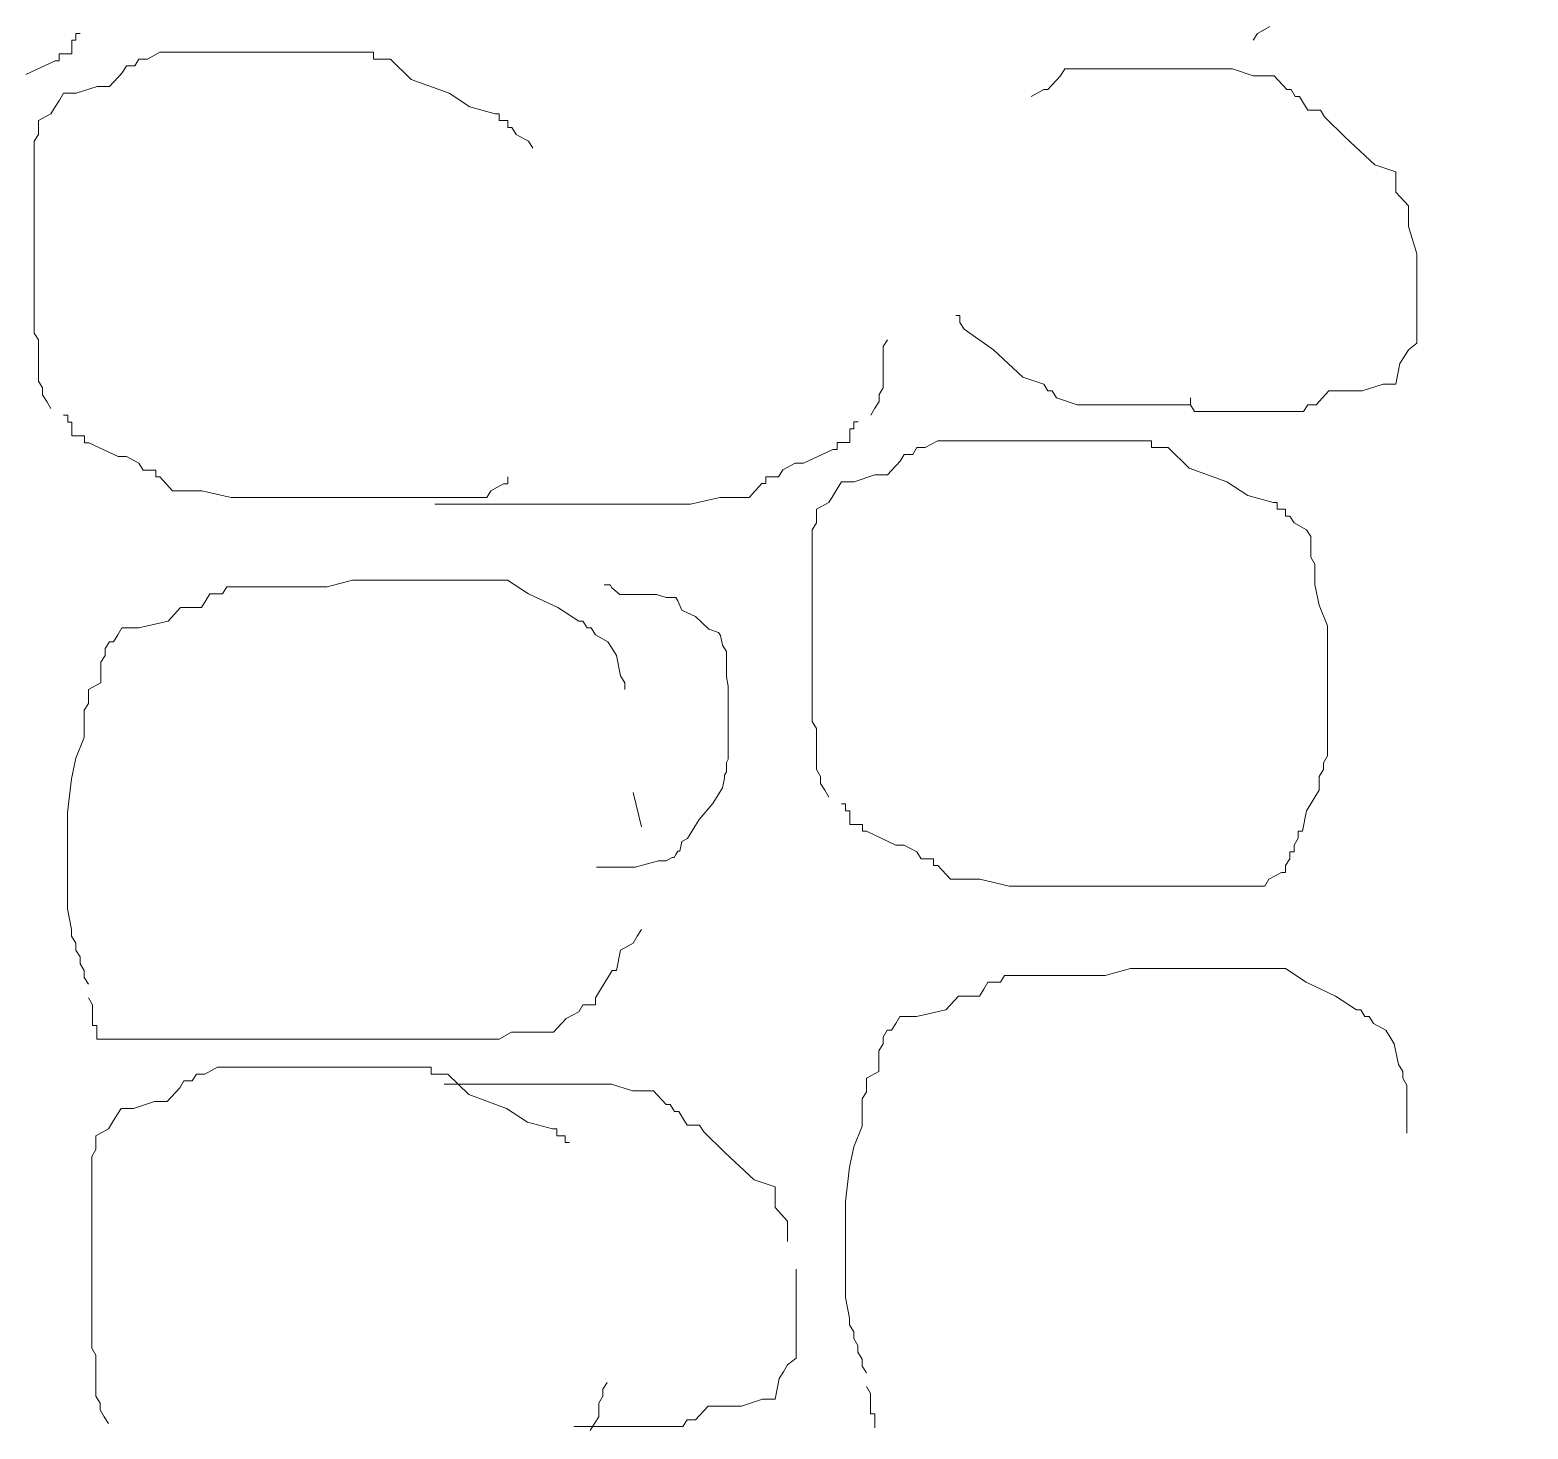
# Model space of a CAD drawing. Header units: centimetres. Extents: x 2280 to 32242, y -4577 to 2534.
# Drawn here: x 26120.5 to 26178.2, y -2725.3 to -2671.3 of the extents above; entities that cross this region are included whole.
import ezdxf

# ---------------------------------------------------------------- set-up
doc = ezdxf.new("R2010")
doc.units = ezdxf.units.CM
doc.layers.add('dim', color=40, linetype='Continuous', lineweight=0)
doc.layers.add('obiekty', color=22, linetype='Continuous', lineweight=5)

msp = doc.modelspace()

# ---------------------------------------------------------------- hatches: boundary and pattern name
at = {"layer": 'dim'}
h = msp.add_hatch(color=7, dxfattribs=at)
h.dxf.hatch_style = 1
edge = h.paths.add_edge_path()
edge.add_line((26464.449, -2758.987), (26526.237, -2820.144))
edge.add_line((26526.237, -2820.144), (26526.237, -2793.963))
edge.add_line((26526.237, -2793.963), (26500.585, -2768.102))
edge.add_spline(control_points=[(26500.585, -2768.102), (26499.378, -2767.74), (26498.6, -2767.687), (26498.202, -2767.906)], knot_values=[35.673287, 35.673287, 35.673287, 35.673287, 41.147763, 41.147763, 41.147763, 41.147763], degree=3, periodic=0)
edge.add_spline(control_points=[(26498.202, -2767.906), (26498.119, -2767.991), (26498.037, -2768.075), (26497.954, -2768.159)], knot_values=[0, 0, 0, 0, 0.301407, 0.301407, 0.301407, 0.301407], degree=3, periodic=0)
edge.add_spline(control_points=[(26497.954, -2768.159), (26498.007, -2768.053), (26498.089, -2767.969), (26498.202, -2767.906)], knot_values=[41.147763, 41.147763, 41.147763, 41.147763, 42.704936, 42.704936, 42.704936, 42.704936], degree=3, periodic=0)
edge.add_spline(control_points=[(26500.585, -2768.102), (26499.378, -2767.74), (26498.6, -2767.687), (26498.202, -2767.906)], knot_values=[35.673287, 35.673287, 35.673287, 35.673287, 41.147763, 41.147763, 41.147763, 41.147763], degree=3, periodic=0)
edge.add_spline(control_points=[(26498.202, -2767.906), (26498.57, -2767.532), (26498.935, -2767.157), (26499.28, -2766.787)], knot_values=[0.301407, 0.301407, 0.301407, 0.301407, 1.642507, 1.642507, 1.642507, 1.642507], degree=3, periodic=0)
edge.add_line((26499.28, -2766.787), (26478.191, -2745.525))
edge.add_spline(control_points=[(26478.191, -2745.525), (26477.196, -2745.262), (26476.538, -2745.24), (26476.182, -2745.436)], knot_values=[36.26063, 36.26063, 36.26063, 36.26063, 41.147763, 41.147763, 41.147763, 41.147763], degree=3, periodic=0)
edge.add_spline(control_points=[(26476.182, -2745.436), (26476.1, -2745.52), (26476.017, -2745.604), (26475.934, -2745.689)], knot_values=[0, 0, 0, 0, 0.301407, 0.301407, 0.301407, 0.301407], degree=3, periodic=0)
edge.add_spline(control_points=[(26475.934, -2745.689), (26475.987, -2745.583), (26476.069, -2745.498), (26476.182, -2745.436)], knot_values=[41.147763, 41.147763, 41.147763, 41.147763, 42.704936, 42.704936, 42.704936, 42.704936], degree=3, periodic=0)
edge.add_spline(control_points=[(26478.191, -2745.525), (26477.196, -2745.262), (26476.538, -2745.24), (26476.182, -2745.436)], knot_values=[36.26063, 36.26063, 36.26063, 36.26063, 41.147763, 41.147763, 41.147763, 41.147763], degree=3, periodic=0)
edge.add_spline(control_points=[(26476.182, -2745.436), (26476.504, -2745.108), (26476.823, -2744.781), (26477.13, -2744.455)], knot_values=[0.301407, 0.301407, 0.301407, 0.301407, 1.474772, 1.474772, 1.474772, 1.474772], degree=3, periodic=0)
edge.add_line((26477.13, -2744.455), (26434.971, -2701.952))
edge.add_spline(control_points=[(26434.971, -2701.952), (26433.764, -2701.591), (26432.986, -2701.538), (26432.588, -2701.757)], knot_values=[35.673287, 35.673287, 35.673287, 35.673287, 41.147763, 41.147763, 41.147763, 41.147763], degree=3, periodic=0)
edge.add_spline(control_points=[(26432.588, -2701.757), (26432.506, -2701.841), (26432.423, -2701.926), (26432.34, -2702.01)], knot_values=[0, 0, 0, 0, 0.301407, 0.301407, 0.301407, 0.301407], degree=3, periodic=0)
edge.add_spline(control_points=[(26432.34, -2702.01), (26432.393, -2701.904), (26432.475, -2701.82), (26432.588, -2701.757)], knot_values=[41.147763, 41.147763, 41.147763, 41.147763, 42.704936, 42.704936, 42.704936, 42.704936], degree=3, periodic=0)
edge.add_spline(control_points=[(26434.971, -2701.952), (26433.764, -2701.591), (26432.986, -2701.538), (26432.588, -2701.757)], knot_values=[35.673287, 35.673287, 35.673287, 35.673287, 41.147763, 41.147763, 41.147763, 41.147763], degree=3, periodic=0)
edge.add_spline(control_points=[(26432.588, -2701.757), (26432.956, -2701.382), (26433.321, -2701.008), (26433.667, -2700.637)], knot_values=[0.301407, 0.301407, 0.301407, 0.301407, 1.642507, 1.642507, 1.642507, 1.642507], degree=3, periodic=0)
edge.add_line((26433.667, -2700.637), (26412.577, -2679.376))
edge.add_spline(control_points=[(26412.577, -2679.376), (26411.582, -2679.112), (26410.924, -2679.091), (26410.568, -2679.287)], knot_values=[36.26063, 36.26063, 36.26063, 36.26063, 41.147763, 41.147763, 41.147763, 41.147763], degree=3, periodic=0)
edge.add_spline(control_points=[(26410.568, -2679.287), (26410.486, -2679.371), (26410.403, -2679.455), (26410.32, -2679.539)], knot_values=[0, 0, 0, 0, 0.301407, 0.301407, 0.301407, 0.301407], degree=3, periodic=0)
edge.add_spline(control_points=[(26410.32, -2679.539), (26410.373, -2679.434), (26410.455, -2679.349), (26410.568, -2679.287)], knot_values=[41.147763, 41.147763, 41.147763, 41.147763, 42.704936, 42.704936, 42.704936, 42.704936], degree=3, periodic=0)
edge.add_spline(control_points=[(26412.577, -2679.376), (26411.582, -2679.112), (26410.924, -2679.091), (26410.568, -2679.287)], knot_values=[36.26063, 36.26063, 36.26063, 36.26063, 41.147763, 41.147763, 41.147763, 41.147763], degree=3, periodic=0)
edge.add_spline(control_points=[(26410.568, -2679.287), (26410.89, -2678.959), (26411.21, -2678.631), (26411.516, -2678.306)], knot_values=[0.301407, 0.301407, 0.301407, 0.301407, 1.474772, 1.474772, 1.474772, 1.474772], degree=3, periodic=0)
edge.add_line((26411.516, -2678.306), (26390.202, -2656.819))
edge.add_spline(control_points=[(26390.202, -2656.819), (26389.403, -2656.64), (26388.86, -2656.645), (26388.549, -2656.816)], knot_values=[36.867268, 36.867268, 36.867268, 36.867268, 41.147763, 41.147763, 41.147763, 41.147763], degree=3, periodic=0)
edge.add_spline(control_points=[(26388.549, -2656.816), (26388.466, -2656.9), (26388.383, -2656.985), (26388.3, -2657.069)], knot_values=[0, 0, 0, 0, 0.301407, 0.301407, 0.301407, 0.301407], degree=3, periodic=0)
edge.add_spline(control_points=[(26388.3, -2657.069), (26388.353, -2656.963), (26388.435, -2656.879), (26388.549, -2656.816)], knot_values=[41.147763, 41.147763, 41.147763, 41.147763, 42.704936, 42.704936, 42.704936, 42.704936], degree=3, periodic=0)
edge.add_spline(control_points=[(26388.549, -2656.816), (26388.86, -2656.645), (26389.403, -2656.64), (26390.202, -2656.819)], knot_values=[36.867268, 36.867268, 36.867268, 36.867268, 41.147763, 41.147763, 41.147763, 41.147763], degree=3, periodic=0)
edge.add_spline(control_points=[(26388.549, -2656.816), (26388.825, -2656.535), (26389.099, -2656.254), (26389.365, -2655.974)], knot_values=[0.301407, 0.301407, 0.301407, 0.301407, 1.308174, 1.308174, 1.308174, 1.308174], degree=3, periodic=0)
edge.add_line((26389.365, -2655.974), (26367.847, -2634.281))
edge.add_spline(control_points=[(26367.847, -2634.281), (26367.229, -2634.174), (26366.794, -2634.199), (26366.529, -2634.346)], knot_values=[37.494954, 37.494954, 37.494954, 37.494954, 41.147763, 41.147763, 41.147763, 41.147763], degree=3, periodic=0)
edge.add_spline(control_points=[(26366.529, -2634.346), (26366.446, -2634.43), (26366.363, -2634.514), (26366.28, -2634.598)], knot_values=[0, 0, 0, 0, 0.301407, 0.301407, 0.301407, 0.301407], degree=3, periodic=0)
edge.add_spline(control_points=[(26366.28, -2634.598), (26366.333, -2634.493), (26366.416, -2634.408), (26366.529, -2634.346)], knot_values=[41.147763, 41.147763, 41.147763, 41.147763, 42.704936, 42.704936, 42.704936, 42.704936], degree=3, periodic=0)
edge.add_line((26367.067, -2633.494), (26345.514, -2611.766))
edge.add_spline(control_points=[(26345.514, -2611.766), (26345.06, -2611.717), (26344.727, -2611.755), (26344.509, -2611.875)], knot_values=[38.145716, 38.145716, 38.145716, 38.145716, 41.147763, 41.147763, 41.147763, 41.147763], degree=3, periodic=0)
edge.add_spline(control_points=[(26344.509, -2611.875), (26344.426, -2611.959), (26344.343, -2612.044), (26344.26, -2612.128)], knot_values=[0, 0, 0, 0, 0.301407, 0.301407, 0.301407, 0.301407], degree=3, periodic=0)
edge.add_spline(control_points=[(26344.26, -2612.128), (26344.313, -2612.022), (26344.396, -2611.938), (26344.509, -2611.875)], knot_values=[41.147763, 41.147763, 41.147763, 41.147763, 42.704936, 42.704936, 42.704936, 42.704936], degree=3, periodic=0)
edge.add_line((26344.934, -2611.181), (26323.206, -2589.275))
edge.add_spline(control_points=[(26323.206, -2589.275), (26322.896, -2589.268), (26322.658, -2589.311), (26322.489, -2589.405)], knot_values=[38.821921, 38.821921, 38.821921, 38.821921, 41.147763, 41.147763, 41.147763, 41.147763], degree=3, periodic=0)
edge.add_spline(control_points=[(26322.489, -2589.405), (26322.406, -2589.489), (26322.323, -2589.573), (26322.241, -2589.657)], knot_values=[0, 0, 0, 0, 0.301407, 0.301407, 0.301407, 0.301407], degree=3, periodic=0)
edge.add_spline(control_points=[(26322.241, -2589.657), (26322.293, -2589.552), (26322.376, -2589.467), (26322.489, -2589.405)], knot_values=[41.147763, 41.147763, 41.147763, 41.147763, 42.704936, 42.704936, 42.704936, 42.704936], degree=3, periodic=0)
edge.add_line((26322.802, -2588.869), (26300.924, -2566.812))
edge.add_spline(control_points=[(26300.924, -2566.812), (26300.738, -2566.828), (26300.587, -2566.869), (26300.469, -2566.934)], knot_values=[39.526363, 39.526363, 39.526363, 39.526363, 41.147763, 41.147763, 41.147763, 41.147763], degree=3, periodic=0)
edge.add_spline(control_points=[(26300.469, -2566.934), (26300.386, -2567.018), (26300.304, -2567.103), (26300.221, -2567.187)], knot_values=[0, 0, 0, 0, 0.301407, 0.301407, 0.301407, 0.301407], degree=3, periodic=0)
edge.add_spline(control_points=[(26300.221, -2567.187), (26300.274, -2567.081), (26300.356, -2566.997), (26300.469, -2566.934)], knot_values=[41.147763, 41.147763, 41.147763, 41.147763, 42.704936, 42.704936, 42.704936, 42.704936], degree=3, periodic=0)
edge.add_line((26300.67, -2566.556), (26278.672, -2544.379))
edge.add_spline(control_points=[(26278.672, -2544.379), (26278.588, -2544.4), (26278.514, -2544.428), (26278.449, -2544.464)], knot_values=[40.262371, 40.262371, 40.262371, 40.262371, 41.147763, 41.147763, 41.147763, 41.147763], degree=3, periodic=0)
edge.add_spline(control_points=[(26278.449, -2544.464), (26278.367, -2544.548), (26278.284, -2544.632), (26278.201, -2544.716)], knot_values=[0, 0, 0, 0, 0.301407, 0.301407, 0.301407, 0.301407], degree=3, periodic=0)
edge.add_spline(control_points=[(26278.201, -2544.716), (26278.254, -2544.611), (26278.336, -2544.526), (26278.449, -2544.464)], knot_values=[41.147763, 41.147763, 41.147763, 41.147763, 42.704936, 42.704936, 42.704936, 42.704936], degree=3, periodic=0)
edge.add_line((26278.538, -2544.243), (26256.455, -2521.98))
edge.add_spline(control_points=[(26256.455, -2521.98), (26256.446, -2521.984), (26256.438, -2521.989), (26256.429, -2521.993)], knot_values=[41.033971, 41.033971, 41.033971, 41.033971, 41.147763, 41.147763, 41.147763, 41.147763], degree=3, periodic=0)
edge.add_spline(control_points=[(26256.429, -2521.993), (26256.347, -2522.077), (26256.264, -2522.162), (26256.181, -2522.246)], knot_values=[0, 0, 0, 0, 0.301407, 0.301407, 0.301407, 0.301407], degree=3, periodic=0)
edge.add_spline(control_points=[(26256.181, -2522.246), (26256.234, -2522.14), (26256.316, -2522.056), (26256.429, -2521.993)], knot_values=[41.147763, 41.147763, 41.147763, 41.147763, 42.704936, 42.704936, 42.704936, 42.704936], degree=3, periodic=0)
edge.add_line((26256.406, -2521.93), (26234.295, -2499.639))
edge.add_spline(control_points=[(26234.295, -2499.639), (26234.25, -2499.685), (26234.206, -2499.73), (26234.161, -2499.775)], knot_values=[0, 0, 0, 0, 0.162292, 0.162292, 0.162292, 0.162292], degree=3, periodic=0)
edge.add_spline(control_points=[(26234.161, -2499.775), (26234.19, -2499.717), (26234.228, -2499.665), (26234.276, -2499.62)], knot_values=[41.846102, 41.846102, 41.846102, 41.846102, 42.704936, 42.704936, 42.704936, 42.704936], degree=3, periodic=0)
edge.add_line((26234.264, -2499.608), (26207.186, -2472.309))
edge.add_line((26207.186, -2472.309), (26050.95, -2564.916))
edge.add_spline(control_points=[(26050.95, -2564.916), (26050.963, -2564.94), (26050.976, -2564.964), (26050.99, -2564.989)], knot_values=[0.301407, 0.301407, 0.301407, 0.301407, 0.372282, 0.372282, 0.372282, 0.372282], degree=3, periodic=0)
edge.add_spline(control_points=[(26050.99, -2564.989), (26051.082, -2565.079), (26051.138, -2565.183), (26051.16, -2565.299)], knot_values=[41.147763, 41.147763, 41.147763, 41.147763, 42.704936, 42.704936, 42.704936, 42.704936], degree=3, periodic=0)
edge.add_spline(control_points=[(26077.736, -2549.039), (26077.042, -2548.828), (26075.29, -2548.795), (26069.345, -2549.616), (26063.555, -2556.386), (26046.027, -2555.581), (26049.899, -2562.998), (26050.95, -2564.916)], knot_values=[0.372282, 0.372282, 0.372282, 0.372282, 6.173436, 8.769154, 17.150754, 33.547828, 39.13485, 39.13485, 39.13485, 39.13485], degree=3, periodic=0)
edge.add_spline(control_points=[(26050.99, -2564.989), (26050.969, -2564.969), (26050.948, -2564.949), (26050.924, -2564.931)], knot_values=[40.806551, 40.806551, 40.806551, 40.806551, 41.147763, 41.147763, 41.147763, 41.147763], degree=3, periodic=0)
edge.add_line((26050.924, -2564.931), (26023.876, -2580.963))
edge.add_line((26023.876, -2580.963), (26019.679, -2580.963))
edge.add_line((26019.679, -2580.963), (25652.254, -2580.963))
edge.add_line((25652.254, -2580.963), (25652.254, -2594.287))
edge.add_line((25652.254, -2594.287), (25660.813, -2594.287))
edge.add_line((25660.813, -2594.287), (25659.894, -2658.375))
edge.add_line((25659.894, -2658.375), (25673.922, -2658.249))
edge.add_line((25673.922, -2658.249), (25674.962, -2594.287))
edge.add_line((25674.962, -2594.287), (25964.152, -2594.287))
edge.add_line((25964.152, -2594.287), (25964.152, -2672.966))
edge.add_line((25964.152, -2672.966), (25982.545, -2672.966))
edge.add_line((25982.545, -2672.966), (25982.545, -2594.287))
edge.add_line((25982.545, -2594.287), (26298.05, -2594.287))
edge.add_line((26298.05, -2594.287), (26434.533, -2729.376))
edge.add_line((26434.533, -2729.376), (26434.463, -2793.963))
edge.add_line((26434.463, -2793.963), (26110.013, -2793.963))
edge.add_line((26110.013, -2793.963), (26109.044, -2794.492))
edge.add_line((26109.044, -2794.492), (26108.559, -2795.02))
edge.add_line((26108.559, -2795.02), (26106.943, -2795.02))
edge.add_line((26106.943, -2795.02), (26106.459, -2795.285))
edge.add_line((26106.459, -2795.285), (26090.788, -2795.285))
edge.add_line((26090.788, -2795.285), (26090.788, -2793.963))
edge.add_line((26090.788, -2793.963), (26087.153, -2793.963))
edge.add_line((26087.153, -2793.963), (26087.107, -2794.187))
edge.add_line((26087.107, -2794.187), (26086.623, -2794.187))
edge.add_line((26086.623, -2794.187), (26085.815, -2794.451))
edge.add_line((26085.815, -2794.451), (26084.523, -2794.451))
edge.add_line((26084.523, -2794.451), (26083.796, -2795.244))
edge.add_line((26083.796, -2795.244), (26079.353, -2795.244))
edge.add_line((26079.353, -2795.244), (25988.468, -2794.958))
edge.add_line((25988.468, -2794.958), (25988.582, -2795.02))
edge.add_line((25988.582, -2795.02), (25986.966, -2795.02))
edge.add_line((25986.966, -2795.02), (25671.717, -2793.963))
edge.add_line((25671.717, -2793.963), (25673.408, -2689.896))
edge.add_line((25673.408, -2689.896), (25659.442, -2689.896))
edge.add_line((25659.442, -2689.896), (25657.95, -2793.963))
edge.add_line((25657.95, -2793.963), (25618.694, -2821.127))
edge.add_line((25618.694, -2821.127), (25631.221, -2826.273))
edge.add_line((25631.221, -2826.273), (25679.875, -2813.518))
edge.add_line((25679.875, -2813.518), (25767.679, -2813.518))
edge.add_line((25767.679, -2813.518), (25767.679, -2838.592))
edge.add_line((25767.679, -2838.592), (25787.695, -2838.592))
edge.add_line((25787.695, -2838.592), (25787.695, -2813.518))
edge.add_line((25787.695, -2813.518), (25964.152, -2813.518))
edge.add_line((25964.152, -2813.518), (25964.152, -3023.963))
edge.add_line((25964.152, -3023.963), (25817.679, -3023.963))
edge.add_line((25817.679, -3023.963), (25647.245, -3023.963))
edge.add_line((25647.245, -3023.963), (25656.188, -3039.51))
edge.add_line((25656.188, -3039.51), (25623.849, -3063.258))
edge.add_line((25623.849, -3063.258), (25647.608, -3063.258))
edge.add_line((25647.608, -3063.258), (25771.419, -3052.333))
edge.add_line((25771.419, -3052.333), (25818.252, -3052.19))
edge.add_line((25818.252, -3052.19), (25844.501, -3067.931))
edge.add_line((25844.501, -3067.931), (25926.829, -3073.724))
edge.add_line((25926.829, -3073.724), (26030.55, -3059.79))
edge.add_line((26030.55, -3059.79), (26124.773, -3059.79))
edge.add_line((26124.773, -3059.79), (26174.502, -3048.018))
edge.add_line((26174.502, -3048.018), (26281.158, -3069.6))
edge.add_line((26281.158, -3069.6), (26392.12, -3080.193))
edge.add_line((26392.12, -3080.193), (26463.991, -3024.32))
edge.add_spline(control_points=[(26463.991, -3024.319), (26464.144, -3024.15), (26464.296, -3023.98), (26464.449, -3023.811)], knot_values=[0.41129, 0.41129, 0.41129, 0.41129, 1.095678, 1.095678, 1.095678, 1.095678], degree=3, periodic=0)
edge.add_line((26464.449, -3023.811), (26464.449, -2758.987))
edge = h.paths.add_edge_path(flags=16)
edge.add_line((26434.214, -3023.963), (26104.525, -3023.963))
edge.add_ellipse((26102.721, -3017.372), major_axis=(-0.725, 7.876), ratio=0.286851, start_angle=184.02472, end_angle=211.71696, ccw=False)
edge.add_ellipse((26102.721, -3017.372), major_axis=(-0.725, 7.876), ratio=0.286851, start_angle=145.25998, end_angle=184.02472)
edge.add_ellipse((26103.138, -3024.39), major_axis=(1.182, 0.109), ratio=0.76963, start_angle=239.48148, end_angle=289.01185, ccw=False)
edge.add_spline(control_points=[(26101.668, -3023.963), (26101.733, -3024.093), (26101.8, -3024.216), (26101.929, -3024.435), (26101.992, -3024.533), (26102.119, -3024.715), (26102.184, -3024.8), (26102.272, -3024.905), (26102.294, -3024.931), (26102.316, -3024.956)], knot_values=[2.511922, 2.511922, 2.511922, 2.511922, 2.59654, 2.59654, 2.67338, 2.67338, 2.75022, 2.75022, 2.776096, 2.776096, 2.776096, 2.776096], degree=3, periodic=0)
edge.add_ellipse((26096.606, -3047.974), major_axis=(30.002, 2.76), ratio=0.76963, start_angle=75.00568, end_angle=78.29371)
edge.add_ellipse((26100.347, -3024.698), major_axis=(0.305, 0.028), ratio=0.76963, start_angle=224.43926, end_angle=326.59054, ccw=False)
edge.add_ellipse((26101.916, -3022.482), major_axis=(3.494, 0.321), ratio=0.76963, start_angle=218.80511, end_angle=229.56298)
edge.add_ellipse((26098.529, -3028.511), major_axis=(4.984, 0.458), ratio=0.76963, start_angle=70.77036, end_angle=86.68711)
edge.add_ellipse((26101.612, -2996.533), major_axis=(36.307, 3.34), ratio=0.76963, start_angle=255.08725, end_angle=260.99071, ccw=False)
edge.add_ellipse((26093.122, -3033.832), major_axis=(12.22, 1.124), ratio=0.76963, start_angle=78.30504, end_angle=82.81064)
edge.add_ellipse((26093.47, -3024.152), major_axis=(0.43, 0.04), ratio=0.76963, start_angle=224.289, end_angle=314.5377, ccw=False)
edge.add_ellipse((26102.716, -3019.512), major_axis=(11.175, 1.028), ratio=0.76963, start_angle=204.10628, end_angle=206.91218, ccw=False)
edge.add_ellipse((26092.513, -3019.772), major_axis=(5.935, 0.546), ratio=0.76963, start_angle=260.60951, end_angle=271.70466, ccw=False)
edge.add_ellipse((26093.35, -3008.332), major_axis=(20.692, 1.903), ratio=0.76963, start_angle=251.89284, end_angle=262.10512, ccw=False)
edge.add_ellipse((26086.848, -3032.513), major_axis=(10.946, 1.007), ratio=0.76963, start_angle=78.2841, end_angle=85.44058)
edge.add_line((26086.945, -3024.036), (26086.364, -3024.089))
edge.add_ellipse((26108.09, -3017.137), major_axis=(23.07, 2.122), ratio=0.76963, start_angle=179.17263, end_angle=195.62568)
edge.add_line((26086.313, -3023.963), (26044.001, -3023.963))
edge.add_line((26044.001, -3023.963), (26044.001, -3024.014))
edge.add_line((26044.001, -3024.014), (26038.534, -3024.009))
edge.add_line((26038.534, -3024.009), (25982.545, -3023.963))
edge.add_line((25982.545, -3023.963), (25982.545, -2933.963))
edge.add_line((25982.545, -2933.963), (25982.545, -2813.518))
edge.add_line((25982.545, -2813.518), (26434.442, -2813.518))
edge.add_line((26434.442, -2813.518), (26434.214, -3023.963))
h.paths.add_polyline_path([(26431.179, -3017.562), (26369.882, -3017.574), (26370.58, -2853.479), (26368.125, -2853.498), (26366.181, -3017.575), (26305.203, -3017.586), (26305.347, -2983.517), (26301.921, -2983.513), (26301.518, -3017.587), (26259.005, -3017.595), (26259.7, -2854.364), (26257.27, -2854.383), (26255.336, -3017.596), (26198.642, -3017.606), (26199.933, -2854.841), (26431.179, -2852.995)], flags=0)
h.paths.add_polyline_path([(26404.312, -2949.447), (26402.361, -2951.053), (26400.352, -2951.11), (26397.598, -2950.651), (26396.574, -2949.387), (26396.966, -2949.275), (26398.516, -2950.307), (26399.95, -2950.651), (26401.213, -2950.651), (26402.475, -2950.25), (26403.68, -2949.447)], flags=0)
edge = h.paths.add_edge_path(flags=17)
edge.add_spline(control_points=[(26077.736, -2549.039), (26077.042, -2548.828), (26075.29, -2548.795), (26069.345, -2549.616), (26063.555, -2556.386), (26046.027, -2555.581), (26049.899, -2562.998), (26050.95, -2564.916)], knot_values=[0.372282, 0.372282, 0.372282, 0.372282, 6.173436, 8.769154, 17.150754, 33.547828, 39.13485, 39.13485, 39.13485, 39.13485], degree=3, periodic=0)
edge.add_line((26050.95, -2564.916), (26077.736, -2549.039))
h.paths.add_polyline_path([(26194.119, -2508.711), (26112.304, -2557.205), (26112.304, -2580.963), (26194.119, -2580.963)], flags=16)
h.paths.add_polyline_path([(26112.304, -2557.205), (26072.221, -2580.963), (26112.304, -2580.963)], flags=16)
h.paths.add_polyline_path([(26205.047, -2502.233), (26194.119, -2508.711), (26194.119, -2580.963), (26284.589, -2580.963)], flags=16)

# ---------------------------------------------------------------- linework, layer by layer
at = {"layer": 'obiekty'}
for p, q in [((26168.267, -2671.193), (26167.782, -2671.457)), ((26122.071, -2672.252), (26122.071, -2671.724)), ((26122.071, -2671.724), (26122.233, -2671.724)), ((26122.233, -2671.724), (26122.233, -2671.459)), ((26122.233, -2671.459), (26122.394, -2671.459)), ((26167.782, -2671.457), (26167.621, -2671.722)), ((26120.294, -2673.045), (26121.425, -2672.517)), ((26121.425, -2672.517), (26121.587, -2672.517)), ((26121.587, -2672.517), (26121.587, -2672.252)), ((26121.587, -2672.252), (26122.071, -2672.252)), ((26124.499, -2672.711), (26124.661, -2672.447)), ((26124.661, -2672.447), (26124.984, -2672.447)), ((26124.984, -2672.447), (26125.469, -2672.182)), ((26125.469, -2672.182), (26133.708, -2672.182)), ((26133.708, -2672.182), (26133.708, -2672.447)), ((26133.708, -2672.447), (26134.354, -2672.447)), ((26134.354, -2672.447), (26135.162, -2673.24)), ((26123.53, -2673.504), (26124.014, -2672.975)), ((26124.014, -2672.975), (26124.176, -2672.711)), ((26124.176, -2672.711), (26124.499, -2672.711)), ((26159.709, -2673.623), (26160.193, -2673.094)), ((26160.193, -2673.094), (26160.355, -2672.83)), ((26160.355, -2672.83), (26166.817, -2672.83)), ((26166.817, -2672.83), (26167.625, -2673.094)), ((26167.625, -2673.094), (26168.433, -2673.094)), ((26168.433, -2673.094), (26168.917, -2673.623)), ((26122.237, -2673.768), (26123.045, -2673.504)), ((26123.045, -2673.504), (26123.53, -2673.504)), ((26135.162, -2673.24), (26136.616, -2673.768)), ((26159.063, -2673.887), (26159.547, -2673.623)), ((26159.547, -2673.623), (26159.709, -2673.623)), ((26168.917, -2673.623), (26169.079, -2673.623)), ((26169.079, -2673.623), (26169.241, -2673.887)), ((26121.43, -2674.297), (26121.591, -2674.033)), ((26121.591, -2674.033), (26121.753, -2673.768)), ((26121.753, -2673.768), (26122.237, -2673.768)), ((26136.616, -2673.768), (26137.424, -2674.297)), ((26169.241, -2673.887), (26169.402, -2673.887)), ((26169.402, -2673.887), (26169.564, -2674.151)), ((26169.564, -2674.151), (26169.725, -2674.416)), ((26120.783, -2674.825), (26121.268, -2674.561)), ((26120.783, -2675.354), (26120.783, -2674.825)), ((26121.268, -2674.561), (26121.43, -2674.297)), ((26137.424, -2674.297), (26138.393, -2674.561)), ((26138.393, -2674.561), (26138.555, -2674.561)), ((26138.555, -2674.561), (26138.555, -2674.825)), ((26138.555, -2674.825), (26138.878, -2674.825)), ((26138.878, -2674.825), (26138.878, -2675.09)), ((26169.725, -2674.416), (26170.21, -2674.416)), ((26170.21, -2674.416), (26170.371, -2674.68)), ((26170.371, -2674.68), (26171.179, -2675.473)), ((26120.622, -2675.618), (26120.783, -2675.354)), ((26138.878, -2675.09), (26139.039, -2675.09)), ((26139.039, -2675.09), (26139.201, -2675.354)), ((26139.201, -2675.354), (26139.685, -2675.618)), ((26120.622, -2683.019), (26120.622, -2675.618)), ((26139.685, -2675.618), (26139.847, -2675.883)), ((26171.179, -2675.473), (26172.31, -2676.53)), ((26172.31, -2676.53), (26173.118, -2676.794)), ((26173.118, -2676.794), (26173.118, -2677.587)), ((26173.118, -2677.587), (26173.603, -2678.116)), ((26173.603, -2678.116), (26173.603, -2678.909)), ((26173.603, -2678.909), (26173.926, -2679.966)), ((26173.926, -2679.966), (26173.926, -2683.402)), ((26156.316, -2682.345), (26156.155, -2682.345)), ((26156.316, -2682.609), (26156.316, -2682.345)), ((26156.478, -2682.874), (26156.316, -2682.609)), ((26157.609, -2683.666), (26156.478, -2682.874)), ((26120.783, -2683.283), (26120.622, -2683.019)), ((26120.783, -2684.869), (26120.783, -2683.283)), ((26153.358, -2683.541), (26153.519, -2683.277)), ((26173.926, -2683.402), (26173.603, -2683.666)), ((26153.358, -2685.127), (26153.358, -2683.541)), ((26158.739, -2684.724), (26157.609, -2683.666)), ((26173.441, -2683.931), (26173.279, -2684.195)), ((26173.603, -2683.666), (26173.441, -2683.931)), ((26173.279, -2684.195), (26173.118, -2684.988)), ((26120.945, -2685.134), (26120.783, -2684.869)), ((26120.945, -2685.398), (26120.945, -2685.134)), ((26153.196, -2685.391), (26153.358, -2685.127)), ((26159.547, -2684.988), (26158.739, -2684.724)), ((26159.709, -2685.252), (26159.547, -2684.988)), ((26159.87, -2685.252), (26159.709, -2685.252)), ((26160.032, -2685.517), (26159.87, -2685.252)), ((26170.533, -2685.252), (26170.048, -2685.781)), ((26171.825, -2685.252), (26170.533, -2685.252)), ((26172.633, -2684.988), (26171.825, -2685.252)), ((26173.118, -2684.988), (26172.633, -2684.988)), ((26121.106, -2685.662), (26120.945, -2685.398)), ((26121.268, -2685.926), (26121.106, -2685.662)), ((26153.035, -2685.92), (26153.196, -2685.656)), ((26153.196, -2685.656), (26153.196, -2685.391)), ((26160.84, -2685.781), (26160.032, -2685.517)), ((26165.202, -2685.781), (26160.84, -2685.781)), ((26165.202, -2685.517), (26165.202, -2685.781)), ((26165.363, -2686.045), (26165.202, -2685.781)), ((26169.725, -2685.781), (26169.564, -2686.045)), ((26170.048, -2685.781), (26169.725, -2685.781)), ((26121.914, -2686.191), (26121.753, -2686.191)), ((26121.914, -2686.455), (26121.914, -2686.191)), ((26152.873, -2686.184), (26153.035, -2685.92)), ((26169.564, -2686.045), (26165.363, -2686.045)), ((26122.076, -2686.455), (26121.914, -2686.455)), ((26122.076, -2686.984), (26122.076, -2686.455)), ((26122.56, -2686.984), (26122.076, -2686.984)), ((26122.56, -2687.248), (26122.56, -2686.984)), ((26152.065, -2687.242), (26152.065, -2686.713)), ((26152.065, -2686.713), (26152.227, -2686.713)), ((26152.227, -2686.713), (26152.227, -2686.449)), ((26152.227, -2686.449), (26152.389, -2686.449)), ((26122.722, -2687.248), (26122.56, -2687.248)), ((26123.853, -2687.777), (26122.722, -2687.248)), ((26150.288, -2688.035), (26151.419, -2687.506)), ((26151.419, -2687.506), (26151.581, -2687.506)), ((26151.581, -2687.506), (26151.581, -2687.242)), ((26151.581, -2687.242), (26152.065, -2687.242)), ((26154.493, -2687.7), (26154.655, -2687.436)), ((26154.655, -2687.436), (26154.978, -2687.436)), ((26154.978, -2687.436), (26155.463, -2687.172)), ((26155.463, -2687.172), (26163.702, -2687.172)), ((26163.702, -2687.172), (26163.702, -2687.436)), ((26163.702, -2687.436), (26164.348, -2687.436)), ((26164.348, -2687.436), (26165.156, -2688.229)), ((26124.176, -2687.777), (26123.853, -2687.777)), ((26124.661, -2688.041), (26124.176, -2687.777)), ((26124.822, -2688.305), (26124.661, -2688.041)), ((26149.48, -2688.299), (26149.965, -2688.035)), ((26149.965, -2688.035), (26150.288, -2688.035)), ((26153.524, -2688.493), (26154.009, -2687.965)), ((26154.009, -2687.965), (26154.17, -2687.7)), ((26154.17, -2687.7), (26154.493, -2687.7)), ((26125.307, -2688.305), (26124.822, -2688.305)), ((26125.307, -2688.57), (26125.307, -2688.305)), ((26125.469, -2688.57), (26125.307, -2688.57)), ((26125.953, -2689.098), (26125.469, -2688.57)), ((26138.878, -2688.57), (26138.878, -2688.834)), ((26148.834, -2688.827), (26148.834, -2688.563)), ((26148.834, -2688.563), (26149.319, -2688.563)), ((26149.319, -2688.563), (26149.48, -2688.299)), ((26152.232, -2688.757), (26153.039, -2688.493)), ((26153.039, -2688.493), (26153.524, -2688.493)), ((26165.156, -2688.229), (26166.61, -2688.757)), ((26127.084, -2689.098), (26125.953, -2689.098)), ((26128.215, -2689.362), (26127.084, -2689.098)), ((26138.231, -2689.098), (26138.07, -2689.362)), ((26138.716, -2688.834), (26138.231, -2689.098)), ((26138.878, -2688.834), (26138.716, -2688.834)), ((26148.188, -2689.356), (26148.673, -2688.827)), ((26148.673, -2688.827), (26148.834, -2688.827)), ((26151.262, -2689.55), (26151.424, -2689.286)), ((26151.424, -2689.286), (26151.585, -2689.022)), ((26151.585, -2689.022), (26151.747, -2688.757)), ((26151.747, -2688.757), (26152.232, -2688.757)), ((26166.61, -2688.757), (26167.418, -2689.286)), ((26167.418, -2689.286), (26168.387, -2689.55)), ((26138.07, -2689.362), (26128.215, -2689.362)), ((26136.071, -2689.62), (26145.926, -2689.62)), ((26145.926, -2689.62), (26147.057, -2689.356)), ((26147.057, -2689.356), (26148.188, -2689.356)), ((26150.778, -2689.815), (26151.262, -2689.55)), ((26150.778, -2690.343), (26150.778, -2689.815)), ((26168.387, -2689.55), (26168.549, -2689.55)), ((26168.549, -2689.55), (26168.549, -2689.815)), ((26168.549, -2689.815), (26168.872, -2689.815)), ((26168.872, -2689.815), (26168.872, -2690.079)), ((26150.616, -2690.608), (26150.778, -2690.343)), ((26168.872, -2690.079), (26169.033, -2690.079)), ((26169.033, -2690.079), (26169.195, -2690.343)), ((26169.195, -2690.343), (26169.68, -2690.608)), ((26150.616, -2698.008), (26150.616, -2690.608)), ((26169.68, -2690.608), (26169.841, -2690.872)), ((26169.841, -2690.872), (26169.841, -2691.665)), ((26169.841, -2691.665), (26170.003, -2691.929)), ((26170.003, -2691.929), (26170.003, -2692.722)), ((26131.92, -2692.808), (26132.89, -2692.544)), ((26132.89, -2692.544), (26138.867, -2692.544)), ((26138.867, -2692.544), (26139.675, -2693.073)), ((26142.824, -2692.73), (26142.6, -2692.73)), ((26142.899, -2692.852), (26142.824, -2692.73)), ((26170.003, -2692.722), (26170.164, -2693.515)), ((26127.074, -2693.601), (26127.235, -2693.337)), ((26127.235, -2693.337), (26127.397, -2693.073)), ((26127.397, -2693.073), (26127.881, -2693.073)), ((26127.881, -2693.073), (26128.043, -2692.808)), ((26128.043, -2692.808), (26131.92, -2692.808)), ((26139.675, -2693.073), (26140.806, -2693.601)), ((26143.198, -2693.097), (26142.899, -2692.852)), ((26144.618, -2693.097), (26143.198, -2693.097)), ((26144.992, -2693.219), (26144.618, -2693.097)), ((26145.366, -2693.219), (26144.992, -2693.219)), ((26145.44, -2693.341), (26145.366, -2693.219)), ((26125.781, -2694.13), (26126.266, -2693.601)), ((26126.266, -2693.601), (26127.074, -2693.601)), ((26140.806, -2693.601), (26141.614, -2694.13)), ((26145.59, -2693.708), (26145.44, -2693.341)), ((26146.113, -2693.953), (26145.59, -2693.708)), ((26170.164, -2693.515), (26170.487, -2694.308)), ((26123.842, -2694.659), (26124.004, -2694.394)), ((26124.004, -2694.394), (26124.65, -2694.394)), ((26124.65, -2694.394), (26125.781, -2694.13)), ((26141.614, -2694.13), (26141.775, -2694.13)), ((26141.775, -2694.13), (26141.937, -2694.394)), ((26141.937, -2694.394), (26142.098, -2694.394)), ((26142.098, -2694.394), (26142.26, -2694.659)), ((26146.637, -2694.442), (26146.113, -2693.953)), ((26147.01, -2694.565), (26146.637, -2694.442)), ((26170.487, -2694.308), (26170.487, -2699.33)), ((26123.358, -2695.187), (26123.519, -2694.923)), ((26123.519, -2694.923), (26123.681, -2694.923)), ((26123.681, -2694.923), (26123.842, -2694.659)), ((26142.26, -2694.659), (26142.744, -2694.923)), ((26142.744, -2694.923), (26142.906, -2695.187)), ((26147.085, -2694.687), (26147.01, -2694.565)), ((26147.16, -2695.054), (26147.085, -2694.687)), ((26147.309, -2695.298), (26147.16, -2695.054)), ((26123.196, -2695.716), (26123.358, -2695.452)), ((26123.358, -2695.452), (26123.358, -2695.187)), ((26142.906, -2695.187), (26143.068, -2695.452)), ((26143.068, -2695.452), (26143.229, -2696.245)), ((26147.309, -2696.277), (26147.309, -2695.298)), ((26123.196, -2696.509), (26123.196, -2695.716)), ((26122.711, -2696.773), (26123.196, -2696.509)), ((26122.711, -2697.302), (26122.711, -2696.773)), ((26143.229, -2696.245), (26143.391, -2696.509)), ((26143.391, -2696.509), (26143.391, -2696.773)), ((26147.384, -2696.644), (26147.309, -2696.277)), ((26147.384, -2699.457), (26147.384, -2696.644)), ((26122.55, -2697.566), (26122.711, -2697.302)), ((26122.55, -2698.623), (26122.55, -2697.566)), ((26150.778, -2698.273), (26150.616, -2698.008)), ((26150.778, -2699.859), (26150.778, -2698.273)), ((26122.227, -2699.416), (26122.55, -2698.623)), ((26122.065, -2700.209), (26122.227, -2699.416)), ((26147.309, -2699.579), (26147.384, -2699.457)), ((26147.309, -2699.946), (26147.309, -2699.579)), ((26170.487, -2699.33), (26170.326, -2699.594)), ((26170.326, -2699.594), (26170.326, -2699.859)), ((26121.904, -2701.531), (26122.065, -2700.209)), ((26147.16, -2700.558), (26147.235, -2700.191)), ((26147.235, -2700.068), (26147.309, -2699.946)), ((26147.235, -2700.191), (26147.235, -2700.068)), ((26150.939, -2700.123), (26150.778, -2699.859)), ((26150.939, -2700.387), (26150.939, -2700.123)), ((26170.326, -2699.859), (26170.164, -2700.123)), ((26170.164, -2700.123), (26170.164, -2700.651)), ((26143.714, -2700.738), (26144.037, -2702.059)), ((26146.786, -2701.169), (26147.16, -2700.558)), ((26151.101, -2700.651), (26150.939, -2700.387)), ((26151.262, -2700.916), (26151.101, -2700.651)), ((26170.164, -2700.651), (26170.003, -2700.916)), ((26146.263, -2701.781), (26146.786, -2701.169)), ((26151.908, -2701.18), (26151.747, -2701.18)), ((26151.908, -2701.444), (26151.908, -2701.18)), ((26169.841, -2701.18), (26169.68, -2701.444)), ((26170.003, -2700.916), (26169.841, -2701.18)), ((26121.904, -2705.231), (26121.904, -2701.531)), ((26145.814, -2702.515), (26146.263, -2701.781)), ((26152.07, -2701.444), (26151.908, -2701.444)), ((26152.07, -2701.973), (26152.07, -2701.444)), ((26152.555, -2701.973), (26152.07, -2701.973)), ((26152.555, -2702.237), (26152.555, -2701.973)), ((26169.68, -2701.444), (26169.518, -2702.237)), ((26145.59, -2702.637), (26145.814, -2702.515)), ((26152.716, -2702.237), (26152.555, -2702.237)), ((26153.847, -2702.766), (26152.716, -2702.237)), ((26169.357, -2702.502), (26169.195, -2702.766)), ((26169.518, -2702.237), (26169.357, -2702.237)), ((26169.357, -2702.237), (26169.357, -2702.502)), ((26145.291, -2703.248), (26145.366, -2703.126)), ((26145.366, -2703.126), (26145.44, -2703.004)), ((26145.44, -2703.004), (26145.515, -2703.004)), ((26145.515, -2703.004), (26145.59, -2702.637)), ((26154.17, -2702.766), (26153.847, -2702.766)), ((26154.655, -2703.03), (26154.17, -2702.766)), ((26154.816, -2703.295), (26154.655, -2703.03)), ((26169.195, -2703.03), (26169.033, -2703.03)), ((26169.033, -2703.03), (26169.033, -2703.295)), ((26169.195, -2702.766), (26169.195, -2703.03)), ((26142.3, -2703.615), (26143.796, -2703.615)), ((26143.796, -2703.615), (26144.693, -2703.371)), ((26144.693, -2703.371), (26144.992, -2703.371)), ((26144.992, -2703.371), (26145.216, -2703.248)), ((26145.216, -2703.248), (26145.291, -2703.248)), ((26155.301, -2703.295), (26154.816, -2703.295)), ((26155.301, -2703.559), (26155.301, -2703.295)), ((26155.463, -2703.559), (26155.301, -2703.559)), ((26155.947, -2704.087), (26155.463, -2703.559)), ((26169.033, -2703.295), (26168.872, -2703.559)), ((26168.872, -2703.559), (26168.872, -2703.823)), ((26157.078, -2704.087), (26155.947, -2704.087)), ((26158.209, -2704.352), (26157.078, -2704.087)), ((26168.226, -2704.087), (26168.064, -2704.352)), ((26168.71, -2703.823), (26168.226, -2704.087)), ((26168.872, -2703.823), (26168.71, -2703.823)), ((26168.064, -2704.352), (26158.209, -2704.352)), ((26122.065, -2706.024), (26121.904, -2705.231)), ((26122.065, -2706.288), (26122.065, -2706.024)), ((26144.037, -2706.024), (26143.875, -2706.288)), ((26122.227, -2706.553), (26122.065, -2706.288)), ((26122.227, -2706.817), (26122.227, -2706.553)), ((26143.714, -2706.553), (26143.229, -2706.817)), ((26143.875, -2706.288), (26143.714, -2706.553)), ((26122.388, -2707.081), (26122.227, -2706.817)), ((26122.388, -2707.346), (26122.388, -2707.081)), ((26143.229, -2706.817), (26143.068, -2707.61)), ((26122.55, -2707.61), (26122.388, -2707.346)), ((26122.55, -2707.874), (26122.55, -2707.61)), ((26142.906, -2707.61), (26142.583, -2708.138)), ((26143.068, -2707.61), (26142.906, -2707.61)), ((26161.914, -2707.798), (26162.884, -2707.533)), ((26162.884, -2707.533), (26168.861, -2707.533)), ((26168.861, -2707.533), (26169.669, -2708.062)), ((26122.711, -2708.138), (26122.55, -2707.874)), ((26142.583, -2708.138), (26142.421, -2708.403)), ((26157.068, -2708.591), (26157.229, -2708.326)), ((26157.229, -2708.326), (26157.391, -2708.062)), ((26157.391, -2708.062), (26157.875, -2708.062)), ((26157.875, -2708.062), (26158.037, -2707.798)), ((26158.037, -2707.798), (26161.914, -2707.798)), ((26169.669, -2708.062), (26170.8, -2708.591)), ((26122.873, -2708.931), (26122.711, -2708.667)), ((26122.873, -2709.724), (26122.873, -2708.931)), ((26141.775, -2708.931), (26141.614, -2709.196)), ((26142.26, -2708.931), (26141.775, -2708.931)), ((26142.421, -2708.403), (26142.26, -2708.667)), ((26142.26, -2708.667), (26142.26, -2708.931)), ((26155.775, -2709.119), (26156.26, -2708.591)), ((26156.26, -2708.591), (26157.068, -2708.591)), ((26170.8, -2708.591), (26171.608, -2709.119)), ((26141.129, -2709.46), (26140.644, -2709.989)), ((26141.614, -2709.196), (26141.129, -2709.46)), ((26153.837, -2709.648), (26153.998, -2709.384)), ((26153.998, -2709.384), (26154.644, -2709.384)), ((26154.644, -2709.384), (26155.775, -2709.119)), ((26171.608, -2709.119), (26171.769, -2709.119)), ((26171.769, -2709.119), (26171.931, -2709.384)), ((26171.931, -2709.384), (26172.092, -2709.384)), ((26172.092, -2709.384), (26172.254, -2709.648)), ((26123.035, -2709.724), (26122.873, -2709.724)), ((26123.035, -2710.253), (26123.035, -2709.724)), ((26139.029, -2709.989), (26138.544, -2710.253)), ((26140.644, -2709.989), (26139.029, -2709.989)), ((26153.352, -2710.177), (26153.513, -2709.912)), ((26153.513, -2709.912), (26153.675, -2709.912)), ((26153.675, -2709.912), (26153.837, -2709.648)), ((26172.254, -2709.648), (26172.739, -2709.912)), ((26172.739, -2709.912), (26172.9, -2710.177)), ((26138.544, -2710.253), (26123.035, -2710.253)), ((26153.19, -2710.705), (26153.352, -2710.441)), ((26153.352, -2710.441), (26153.352, -2710.177)), ((26172.9, -2710.177), (26173.062, -2710.441)), ((26173.062, -2710.441), (26173.223, -2711.234)), ((26153.19, -2711.498), (26153.19, -2710.705)), ((26173.223, -2711.234), (26173.385, -2711.498)), ((26126.715, -2711.867), (26126.877, -2711.603)), ((26126.877, -2711.603), (26127.2, -2711.603)), ((26127.2, -2711.603), (26127.684, -2711.339)), ((26127.684, -2711.339), (26135.924, -2711.339)), ((26135.924, -2711.339), (26135.924, -2711.603)), ((26135.924, -2711.603), (26136.57, -2711.603)), ((26136.57, -2711.603), (26137.378, -2712.396)), ((26152.706, -2711.762), (26153.19, -2711.498)), ((26152.706, -2712.291), (26152.706, -2711.762)), ((26173.385, -2711.498), (26173.385, -2711.762)), ((26173.385, -2711.762), (26173.546, -2712.027)), ((26125.746, -2712.66), (26126.23, -2712.132)), ((26126.23, -2712.132), (26126.392, -2711.867)), ((26126.392, -2711.867), (26126.715, -2711.867)), ((26136.424, -2711.986), (26142.886, -2711.986)), ((26137.378, -2712.396), (26138.832, -2712.924)), ((26142.886, -2711.986), (26143.694, -2712.25)), ((26143.694, -2712.25), (26144.502, -2712.25)), ((26144.502, -2712.25), (26144.986, -2712.779)), ((26152.544, -2712.555), (26152.706, -2712.291)), ((26173.546, -2712.027), (26173.546, -2713.877)), ((26123.807, -2713.189), (26123.969, -2712.924)), ((26123.969, -2712.924), (26124.453, -2712.924)), ((26124.453, -2712.924), (26125.261, -2712.66)), ((26125.261, -2712.66), (26125.746, -2712.66)), ((26138.832, -2712.924), (26139.64, -2713.453)), ((26144.986, -2712.779), (26145.148, -2712.779)), ((26145.148, -2712.779), (26145.31, -2713.043)), ((26152.544, -2713.613), (26152.544, -2712.555)), ((26123.484, -2713.717), (26123.645, -2713.453)), ((26123.645, -2713.453), (26123.807, -2713.189)), ((26139.64, -2713.453), (26140.609, -2713.717)), ((26145.31, -2713.043), (26145.471, -2713.043)), ((26145.471, -2713.043), (26145.633, -2713.308)), ((26145.633, -2713.308), (26145.794, -2713.572)), ((26122.999, -2713.982), (26123.484, -2713.717)), ((26122.999, -2714.51), (26122.999, -2713.982)), ((26140.609, -2713.717), (26140.77, -2713.717)), ((26140.77, -2713.717), (26140.77, -2713.982)), ((26140.77, -2713.982), (26141.094, -2713.982)), ((26141.094, -2713.982), (26141.094, -2714.246)), ((26145.794, -2713.572), (26146.279, -2713.572)), ((26146.279, -2713.572), (26146.44, -2713.836)), ((26146.44, -2713.836), (26147.248, -2714.629)), ((26152.221, -2714.406), (26152.544, -2713.613)), ((26122.838, -2714.775), (26122.999, -2714.51)), ((26141.094, -2714.246), (26141.255, -2714.246)), ((26147.248, -2714.629), (26148.379, -2715.686)), ((26152.059, -2715.198), (26152.221, -2714.406)), ((26122.838, -2722.175), (26122.838, -2714.775)), ((26151.898, -2716.52), (26152.059, -2715.198)), ((26148.379, -2715.686), (26149.187, -2715.951)), ((26149.187, -2715.951), (26149.187, -2716.744)), ((26149.187, -2716.744), (26149.672, -2717.272)), ((26151.898, -2720.22), (26151.898, -2716.52)), ((26149.672, -2717.272), (26149.672, -2718.065)), ((26149.995, -2719.122), (26149.995, -2722.558)), ((26152.059, -2721.013), (26151.898, -2720.22)), ((26152.059, -2721.278), (26152.059, -2721.013)), ((26152.221, -2721.542), (26152.059, -2721.278)), ((26152.221, -2721.806), (26152.221, -2721.542)), ((26122.999, -2722.44), (26122.838, -2722.175)), ((26152.383, -2722.071), (26152.221, -2721.806)), ((26152.383, -2722.335), (26152.383, -2722.071)), ((26122.999, -2724.025), (26122.999, -2722.44)), ((26149.995, -2722.558), (26149.672, -2722.823)), ((26152.544, -2722.599), (26152.383, -2722.335)), ((26152.544, -2722.863), (26152.544, -2722.599)), ((26149.348, -2723.351), (26149.187, -2724.144)), ((26149.51, -2723.087), (26149.348, -2723.351)), ((26149.672, -2722.823), (26149.51, -2723.087)), ((26152.706, -2723.128), (26152.544, -2722.863)), ((26142.709, -2723.497), (26142.548, -2723.761)), ((26142.548, -2723.761), (26142.548, -2724.025)), ((26152.867, -2723.921), (26152.706, -2723.656)), ((26152.867, -2724.714), (26152.867, -2723.921)), ((26123.161, -2724.29), (26122.999, -2724.025)), ((26123.161, -2724.554), (26123.161, -2724.29)), ((26142.548, -2724.025), (26142.386, -2724.29)), ((26142.386, -2724.29), (26142.386, -2724.818)), ((26146.602, -2724.409), (26146.117, -2724.937)), ((26147.894, -2724.409), (26146.602, -2724.409)), ((26148.702, -2724.144), (26147.894, -2724.409)), ((26149.187, -2724.144), (26148.702, -2724.144)), ((26123.322, -2724.818), (26123.161, -2724.554)), ((26123.484, -2725.083), (26123.322, -2724.818)), ((26142.224, -2725.083), (26142.063, -2725.347)), ((26142.386, -2724.818), (26142.224, -2725.083)), ((26145.794, -2724.937), (26145.633, -2725.202)), ((26146.117, -2724.937), (26145.794, -2724.937)), ((26153.029, -2724.714), (26152.867, -2724.714)), ((26153.029, -2725.242), (26153.029, -2724.714)), ((26145.633, -2725.202), (26141.432, -2725.202))]:
    msp.add_line(p, q, dxfattribs=at)

doc.saveas('drawing.dxf')
